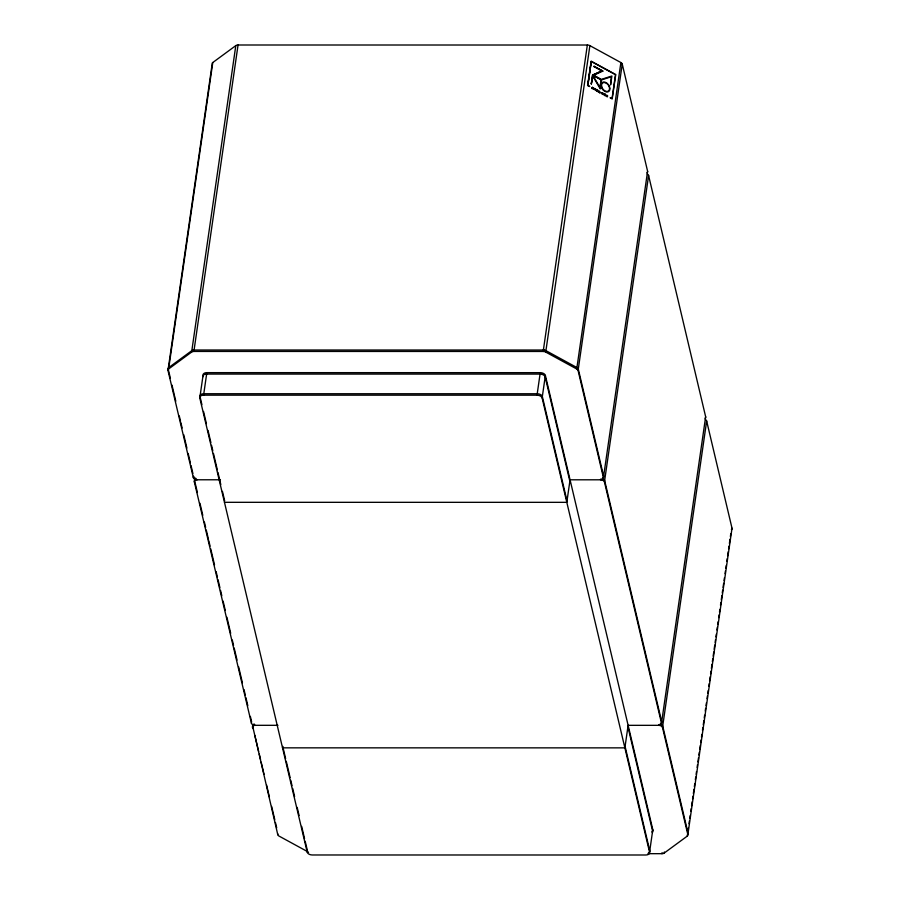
<?xml version="1.0" encoding="UTF-8"?>
<svg xmlns="http://www.w3.org/2000/svg" width="900" height="900" viewBox="0 0 900 900"><rect width="100%" height="100%" fill="white"/><g stroke="black" fill="none" stroke-linecap="round" stroke-linejoin="round"><path stroke-width="1.35" d="M606.499 95.4L607.342 95.4M603.81 94.725L604.102 93.949M607.174 96.457L607.613 96.514M605.756 95.254L604.901 95.501A1.834 1.238 53.7 0 0 605.194 95.67L605.768 95.692M591.941 88.414L592.751 88.425L592.178 87.941M599.918 92.228C597.836 90.877 602.123 94.388 598.849 92.205C598.972 89.449 599.805 92.014 599.805 92.126M592.189 88.582A2.047 1.395 53.7 0 0 592.481 88.729L592.931 88.29M592.087 87.874L592.403 87.233M603.394 94.635L603.844 93.611M593.831 66.611L602.899 71.078L593.651 75.218L601.324 79.403L611.899 75.994L610.571 84.915L611.325 76.748L601.594 79.886L600.289 88.897L592.909 76.309L591.289 83.992L592.571 75.105L601.819 70.965L593.899 66.172L602.854 71.123M220.444 479.779L197.224 479.779A3.442 2.081 8.2 0 1 193.343 477.664L167.985 370.463L212.153 64.024A3.442 2.081 8.2 0 1 212.782 62.527L235.8 45.619A3.442 2.081 8.2 0 1 238.05 45L587.34 45.023A3.442 2.081 8.2 0 1 589.883 45.641L620.887 62.55A3.442 2.081 8.2 0 1 622.238 64.058L647.595 171.248L603.428 477.686A3.442 2.081 8.2 0 1 600.548 479.801L570.06 479.801L566.809 502.335L224.471 502.312M167.985 370.463A3.442 2.081 8.2 0 1 168.626 368.966L212.782 62.527M168.626 368.966L191.632 352.058L235.8 45.619M191.632 352.058A3.442 2.081 8.2 0 1 193.882 351.439L238.05 45M202.984 375.795L203.04 375.435A4.534 2.745 8.2 0 1 206.831 372.645L540.259 372.668A4.534 2.745 8.2 0 1 545.377 375.457L652.804 829.688L649.564 852.21A4.534 2.745 8.2 0 1 645.761 855L312.334 854.977A4.534 2.745 8.2 0 1 307.215 852.188L199.789 397.957L202.939 376.144M199.789 397.957A4.534 2.745 8.2 0 1 203.591 395.168L206.831 372.645M193.343 477.664L193.545 476.224A3.442 2.081 8.2 0 0 193.961 477.011M277.954 725.31L255.296 725.31A3.442 2.081 8.2 0 1 251.415 723.195L194.344 481.905L194.951 477.697M251.415 723.195L251.516 722.475M306.799 851.22L279.113 836.123A3.442 2.081 8.2 0 1 277.762 834.626L252.619 725.996A3.442 2.081 8.2 0 1 254.295 724.028M277.762 834.626L277.864 833.906M307.215 852.188L307.373 851.119M193.882 351.439L543.184 351.461L587.34 45.023M649.564 852.21L542.126 397.98A4.534 2.745 8.2 0 0 537.019 395.19L540.259 372.668M603.428 477.686L578.081 370.496A3.442 2.081 8.2 0 0 576.731 368.989L545.726 352.08L545.873 351.011M602.528 478.035A3.442 2.081 8.2 0 0 603.641 476.257L578.284 369.056A3.442 2.081 8.2 0 0 576.934 367.56L545.929 350.651L589.883 45.641M542.126 397.98L545.377 375.457M589.601 86.546L587.587 85.511L591.143 61.155L615.746 74.576L612.191 98.921L610.099 97.785L612.056 98.55L615.499 74.677L591.278 61.526L587.846 85.41L589.635 86.332M591.334 83.959L592.616 75.071L601.819 70.965M593.685 89.235L593.798 88.009L594.023 89.471M595.732 90.383C595.114 87.48 594.518 91.924 594.889 88.605C595.845 90.754 596.239 88.594 595.879 90.135M595.721 90.506L596.002 89.258M599.996 87.671L601.178 79.74L592.616 75.071L601.133 79.774L600.041 87.638L592.616 75.071M601.796 93.712L601.976 92.621M601.819 93.735L601.92 92.543M576.731 368.989L620.887 62.55M578.081 370.496L622.238 64.058M600.649 479.093L600.548 479.801A3.442 2.081 8.2 0 1 604.44 481.928L661.5 723.217A3.442 2.081 8.2 0 1 658.62 725.332L628.121 725.332L624.881 747.866L282.544 747.844L282.746 746.404L285.626 758.61M604.44 481.928L648.596 175.489A3.442 2.081 8.2 0 0 647.246 173.993M658.721 724.624L658.62 725.332A3.442 2.081 8.2 0 1 662.501 727.459L687.859 834.649A3.442 2.081 8.2 0 1 687.217 836.156L664.2 853.054A3.442 2.081 8.2 0 1 661.95 853.684L648.09 853.673M661.5 723.217L705.656 416.779L648.596 175.489M662.501 727.459L706.658 421.02A3.442 2.081 8.2 0 0 705.319 419.524M661.95 853.684L662.107 852.604M664.2 853.054L664.357 851.985M687.217 836.156L687.42 834.716A3.442 2.081 8.2 0 0 688.061 833.22L662.715 726.03A3.442 2.081 8.2 0 0 660.105 724.05M688.016 830.599L688.41 827.854M689.006 823.725L689.4 820.98M689.805 818.235L690.199 815.49M690.795 811.361L691.189 808.616M691.582 805.871L692.179 801.742M692.572 798.998L692.966 796.252M693.36 793.508L693.956 789.379M694.35 786.634L694.755 783.889M695.34 779.76L695.745 777.015M696.139 774.27L696.533 771.525M697.129 767.396L697.523 764.651M697.916 761.906L698.512 757.778M698.906 755.033L699.3 752.288M699.705 749.543L700.29 745.414M700.695 742.669L701.089 739.924M701.482 737.179L701.876 734.423M702.472 730.305L702.866 727.56M703.26 724.804L703.856 720.686M704.25 717.941L704.644 715.196M705.24 711.067L705.634 708.322M706.039 705.577L706.433 702.821M707.029 698.704L707.423 695.959M707.816 693.214L708.21 690.457M708.806 686.34L709.2 683.595M709.594 680.839L710.19 676.721M710.584 673.976L710.989 671.231M711.383 668.475L711.979 664.357M712.373 661.613L712.766 658.856M713.16 656.111L713.756 651.994M714.15 649.249L714.746 645.12M715.14 642.375L715.534 639.63M715.939 636.874L716.332 634.129M716.929 630.011L717.322 627.266M717.716 624.51L718.11 621.765M718.706 617.648L719.1 614.891M719.494 612.146L719.899 609.401M720.484 605.284L720.889 602.528M721.283 599.783L721.879 595.665M722.273 592.909L722.666 590.164M723.06 587.419L723.656 583.301M724.05 580.545L724.444 577.8M725.04 573.683L725.434 570.926M725.839 568.181L726.232 565.436M726.829 561.319L727.222 558.562M727.616 555.817L728.212 551.7M728.606 548.944L729 546.199M729.394 543.454L729.99 539.336M730.384 536.58L730.778 533.835M687.859 834.649L732.015 528.21L706.658 421.02M597.735 90.36L597.206 91.204A1.316 0.889 53.7 0 0 597.746 91.541M597.454 90.034L596.88 90.81M603.383 93.296L603.067 94.174M603.551 94.061L603.011 94.455M597.308 90.315L597.038 91.001M597.712 90.191A1.294 0.878 53.7 0 0 597.409 90.067L596.914 90.236M605.036 94.421L605.16 94.196A1.789 1.215 53.7 0 1 605.441 94.343L605.531 94.41M605.036 94.916L605.543 94.725M606.735 95.434L606.442 95.692M592.717 88.312L592.222 88.38A1.204 0.821 53.7 0 1 591.964 88.166L591.829 87.941M592.639 87.998L592.661 87.379M591.278 61.526L587.846 85.41M591.649 88.166L592.684 87.964M597.431 90.27L597.645 91.26M598.849 92.205L600.109 92.846M603.011 93.814L603.742 93.499M602.809 94.185L603.979 93.69L603.169 94.5M603.472 93.555L603.934 93.724M604.732 94.579L605.16 94.196A1.789 1.215 53.7 0 1 605.396 94.376M605.363 94.567C604.418 94.77 605.992 95.276 605.34 95.051M607.163 96.671C607.545 96.739 606.296 95.186 606.712 96.199M607.5 95.636L606.971 95.94M606.746 96.221L606.859 95.715M606.971 95.996L607.567 95.737M545.929 350.651L543.386 350.032L194.096 350.01A3.442 2.081 8.2 0 0 191.846 350.629L168.829 367.537A3.442 2.081 8.2 0 0 168.188 369.034L170.415 378.416M541.856 373.781L543.195 373.781M203.591 395.168L537.019 395.19M543.386 350.032L544.725 350.19M605.351 95.692L605.239 95.636A1.834 1.238 53.7 0 1 604.946 95.468L604.89 95.422M607.106 96.649L606.949 96.638A1.834 1.249 53.7 0 1 606.701 96.424L606.701 96.424M597.161 91.237L597.274 91.26A1.316 0.889 53.7 0 0 597.701 91.575M569.846 481.23L545.175 376.886A4.534 2.745 8.2 0 0 540.056 374.096L206.629 374.074A4.534 2.745 8.2 0 0 202.826 376.864M627.919 726.761L652.601 831.116A4.534 2.745 8.2 0 1 652.23 832.635M567.011 500.895L542.34 396.551A4.534 2.745 8.2 0 0 537.221 393.761L203.794 393.739A4.534 2.745 8.2 0 0 199.991 396.529L201.915 404.662M625.084 746.426L649.766 850.781A4.534 2.745 8.2 0 1 649.395 852.311M203.524 411.435L206.404 423.63M208.013 430.414L210.893 442.609M211.534 445.32L212.816 450.731M213.458 453.442L217.305 469.71M217.946 472.421L220.826 484.616M222.435 491.389L224.674 500.873M286.267 761.321L290.115 777.577M290.756 780.289L292.039 785.711M292.68 788.423L294.604 796.545M297.169 807.39L299.093 815.524M301.657 826.369L304.537 838.564M305.179 841.275L307.429 850.759M171.99 385.11L174.218 394.493M174.532 395.831L175.804 401.197M179.28 415.935L180.551 421.29M180.866 422.629L182.138 427.995M183.724 434.689L186.896 448.088M188.156 453.454L190.373 462.825M191.014 465.514L192.915 473.546M197.404 492.536L194.546 480.465A3.442 2.081 8.2 0 1 196.222 478.496M199.935 503.257L202.792 515.317M204.379 522.023L205.65 527.389M206.28 530.066L208.496 539.449M208.811 540.788L210.083 546.154M210.724 548.831L214.526 564.919M216.112 571.624L217.373 576.99M218.014 579.668L219.915 587.711M220.545 590.389L221.816 595.755M223.088 601.11L225.304 610.492M226.89 617.197L230.692 633.285M232.279 639.99L233.55 645.356M234.18 648.034L237.037 660.094M238.612 666.799L242.426 682.886M244.013 689.591L245.273 694.946M245.914 697.635L247.815 705.668M250.346 716.4L251.618 721.755M252.619 725.996L253.249 728.685M254.835 735.379L258.637 751.455M259.267 754.144L260.539 759.499M261.169 762.176L264.026 774.236M266.558 784.957L269.415 797.018M271.631 806.4L274.804 819.799M275.434 822.476L276.705 827.831M647.595 171.248A3.442 2.081 8.2 0 1 646.954 172.744M543.184 351.461A3.442 2.081 8.2 0 1 545.726 352.08M652.804 829.688A4.534 2.745 8.2 0 1 651.96 831.656M648.923 852.75A4.534 2.745 8.2 0 1 648.304 853.11M308.509 852.289A4.534 2.745 8.2 0 1 307.98 851.783M732.015 528.21A3.442 2.081 8.2 0 1 731.374 529.717M252.405 727.425A3.442 2.081 8.2 0 1 255.296 725.31M194.344 481.905A3.442 2.081 8.2 0 1 197.235 479.779M602.033 478.519A3.442 2.081 8.2 0 1 604.643 480.499L661.702 721.789A3.442 2.081 8.2 0 1 661.072 723.285M705.656 416.779A3.442 2.081 8.2 0 1 705.026 418.275M601.121 86.288A5.558 3.769 53.7 0 0 608.512 91.665A5.558 3.769 53.7 0 0 606.847 83.093A5.558 3.769 53.7 0 0 601.121 86.288M601.605 86.321A5.006 3.397 53.7 0 0 608.265 91.17A5.006 3.397 53.7 0 0 606.758 83.453A5.006 3.397 53.7 0 0 601.605 86.321"/></g></svg>
